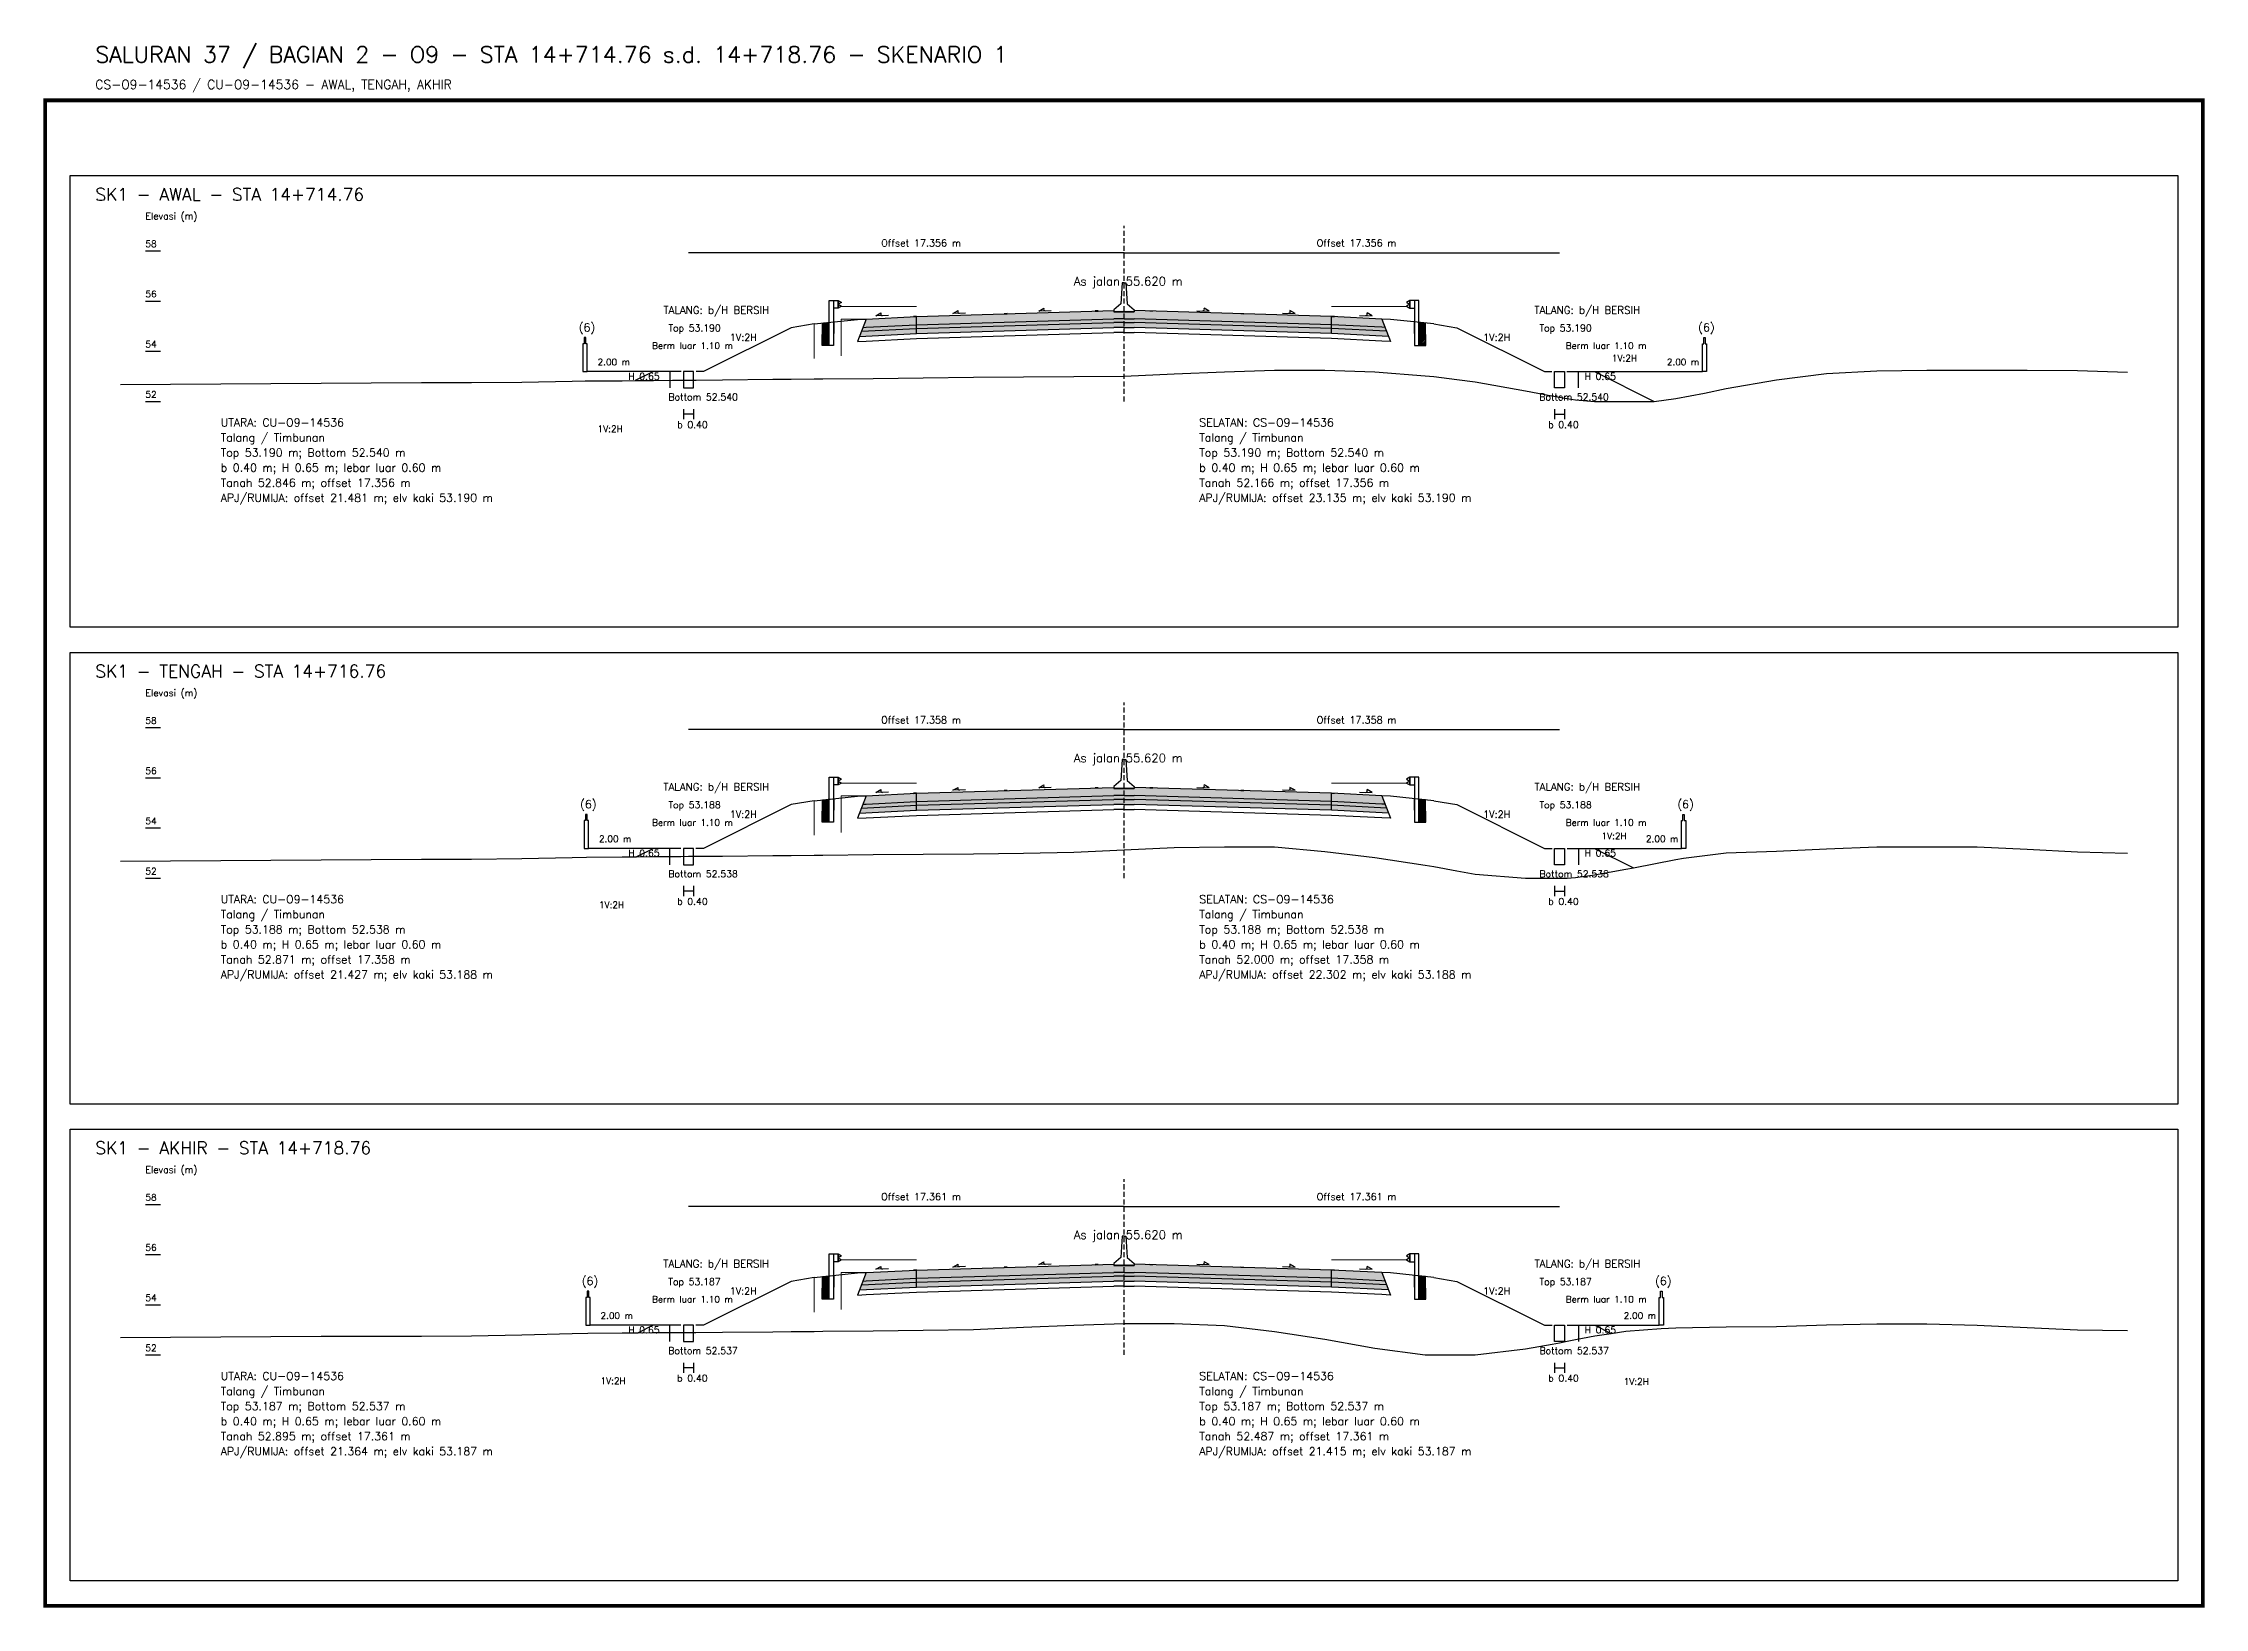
# Model space of a CAD drawing. Header units: metres. Extents: x -24715 to -24517, y 27498 to 30841.
# Drawn here: x -24713.7 to -24627.5, y 27922.2 to 27984.5 of the extents above; entities that cross this region are included whole.
import ezdxf

# ---------------------------------------------------------------- set-up
doc = ezdxf.new("R2010")
doc.units = ezdxf.units.M
doc.linetypes.add('PS_DASH', pattern=[0.3, 0.2, -0.1])
for name, color, linetype, lineweight in [('Dimensi', 230, 'Continuous', 20), ('GRS-ARSIR (HATCH)', 8, 'Continuous', 9), ('Guardrail', 20, 'Continuous', 30), ('HATCH - Beton ramping', 210, 'Continuous', 9), ('HATCH - LFA', 30, 'Continuous', 9), ('HATCH - Pavement', 50, 'Continuous', 9), ('Marka', 20, 'Continuous', 30), ('POT_ALL_GROUP', 2, 'Continuous', 70)]:
    doc.layers.add(name, color=color, linetype=linetype, lineweight=lineweight)
for name, color, linetype in [('POT_ALL_APJ', 2, 'Continuous'), ('POT_ALL_BORDER', 8, 'Continuous'), ('POT_ALL_BUILDING', 2, 'Continuous'), ('POT_ALL_CHANNEL1', 200, 'Continuous'), ('POT_ALL_DIM', 7, 'Continuous'), ('POT_ALL_GROUND', 1, 'Continuous'), ('POT_ALL_GUIDE', 8, 'Continuous'), ('POT_ALL_ROAD', 4, 'Continuous')]:
    doc.layers.add(name, color=color, linetype=linetype)
doc.styles.get("Standard").update_dxf_attribs({"font": 'simplex.shx'})

# ---------------------------------------------------------------- blocks, each defined once
blk = doc.blocks.new('JALAN_ASLI_TIPIKAL_2OKT_METER')
at = {"layer": 'Guardrail', "lineweight": 9}
h = blk.add_hatch(dxfattribs=at)
h.set_pattern_fill('JIS_LC_20', color=256, scale=0.002)
h.set_pattern_definition([(45, (-29.65569, -21.99233), (-0.02828427, 0.02828427), []), (45, (-29.65489, -21.99233), (-0.02828427, 0.02828427), [])])
h.paths.add_polyline_path([(-12.025, -1.394), (-11.753, -1.394), (-11.753, -0.471), (-12.018, -0.498)])
h = blk.add_hatch(dxfattribs=at)
h.set_pattern_fill('JIS_LC_20', color=256, scale=0.002)
h.set_pattern_definition([(45, (-29.40569, -21.99233), (-0.02828427, 0.02828427), []), (45, (-29.40489, -21.99233), (-0.02828427, 0.02828427), [])])
h.paths.add_polyline_path([(12.018, -0.498), (11.753, -0.471), (11.753, -1.394), (12.025, -1.394)])
at = {"layer": 'HATCH - Beton ramping'}
h = blk.add_hatch(dxfattribs=at)
h.set_pattern_fill('AR-CONC', color=256, scale=0.0005)
h.set_pattern_definition([(50, (-28.949556, -21.99233), (0.09109233, -0.00796954), [0.009525, -0.104775]), (355, (-28.94956, -21.99233), (-0.0176217, 0.09552842), [0.00762, -0.0838203]), (100.45144, (-28.941965, -21.992995), (0.07347062, 0.08755888), [0.008095, -0.08904512]), (46.1842, (-28.94956, -21.96693), (0.13553952, -0.02102116), [0.0142875, -0.1571625]), (96.63556, (-28.93826, -21.96868), (0.11870207, 0.12371306), [0.0121425, -0.1335678]), (351.18415, (-28.94956, -21.96693), (0.11870207, 0.12371306), [0.01143, -0.12572987]), (21, (-28.936856, -21.97328), (0.0758072, -0.0511326), [0.009525, -0.104775]), (326, (-28.93686, -21.97328), (0.03090101, 0.09209398), [0.00762, -0.08382]), (71.45144, (-28.93054, -21.97754), (0.1067082, 0.04096138), [0.008095, -0.08904497]), (37.5, (-28.949556, -21.99233), (0.001544302, 0.04227752), [0, -0.082804, 0, -0.08509, 0, -0.0841375]), (7.5, (-28.949556, -21.99233), (0.03340983, 0.05009029), [0, -0.048514, 0, -0.080899, 0, -0.0320675]), (327.5, (-28.977877, -21.99233), (0.067795298, -0.002864372), [0, -0.03175, 0, -0.09906, 0, -0.131445]), (317.5, (-28.990577, -21.99233), (0.07406459, 0.01271325), [0, -0.041275, 0, -0.065786, 0, -0.093345])])
h.paths.add_polyline_path([(-8.27, -0.566), (-10.401, -0.666), (-10.461, -0.826), (-8.27, -0.716)])
h.paths.add_polyline_path([(-0.4, -0.48), (0, -0.48), (0, -0.33), (-0.4, -0.33), (-8.27, -0.566), (-8.27, -0.716)])
h = blk.add_hatch(dxfattribs=at)
h.set_pattern_fill('AR-CONC', color=256, scale=0.0005)
h.set_pattern_definition([(50, (-28.699556, -21.99233), (0.09109233, -0.00796954), [0.009525, -0.104775]), (355, (-28.69956, -21.99233), (-0.01762171, 0.09552842), [0.00762, -0.0838203]), (100.45144, (-28.691965, -21.992995), (0.07347062, 0.08755888), [0.008095, -0.08904512]), (46.1842, (-28.69956, -21.96693), (0.13553952, -0.02102116), [0.0142875, -0.1571625]), (96.63556, (-28.68826, -21.96868), (0.11870207, 0.12371306), [0.0121425, -0.1335678]), (351.18415, (-28.69956, -21.96693), (0.11870207, 0.12371306), [0.01143, -0.12572987]), (21, (-28.686856, -21.97328), (0.0758072, -0.0511326), [0.009525, -0.104775]), (326, (-28.68686, -21.97328), (0.03090101, 0.09209398), [0.00762, -0.08382]), (71.45144, (-28.68054, -21.97754), (0.10670821, 0.04096138), [0.008095, -0.08904497]), (37.5, (-28.699556, -21.99233), (0.001544302, 0.04227752), [0, -0.082804, 0, -0.08509, 0, -0.0841375]), (7.5, (-28.699556, -21.99233), (0.03340983, 0.050090287), [0, -0.048514, 0, -0.080899, 0, -0.0320675]), (327.5, (-28.727877, -21.99233), (0.067795298, -0.002864372), [0, -0.03175, 0, -0.09906, 0, -0.131445]), (317.5, (-28.740577, -21.99233), (0.07406459, 0.012713246), [0, -0.041275, 0, -0.065786, 0, -0.093345])])
h.paths.add_polyline_path([(8.27, -0.566), (10.401, -0.666), (10.461, -0.826), (8.27, -0.716)])
h.paths.add_polyline_path([(0.4, -0.48), (0, -0.48), (0, -0.33), (0.4, -0.33), (8.27, -0.566), (8.27, -0.716)])
at = {"layer": 'HATCH - LFA'}
h = blk.add_hatch(dxfattribs=at)
h.set_pattern_fill('GRAVEL', color=256, scale=0.0075)
h.set_pattern_definition([(228.012788, (-28.812396, -21.801831), (-1.524, -1.7145), [0.0256291, -2.5372863]), (184.96974, (-28.829541, -21.820881), (2.2859999991, 0.1905000109), [0.04398035, -4.3540537]), (132.510447, (-28.873356, -21.824691), (1.9050000008, -2.0954999993), [0.0310111, -3.0701042]), (267.27369, (-28.947651, -21.872316), (0.1905000004, 3.81), [0.0400503, -3.9649828]), (292.833654, (-28.949556, -21.912321), (-0.9525, 2.286), [0.0392725, -3.8879856]), (357.27369, (-28.934316, -21.948516), (-3.81, 0.1905000004), [0.0400503, -3.9649828]), (37.69424, (-28.894311, -21.950421), (-2.4764999999, -1.9050000001), [0.0529645, -5.24348365]), (72.255328, (-28.852401, -21.918036), (1.3335000004, 4.1909999999), [0.050004, -4.95039425]), (121.429566, (-28.837161, -21.870411), (-1.5240000002, 2.4764999999), [0.040186, -3.9784159]), (175.23636, (-28.858116, -21.836121), (2.0955, -0.1905), [0.0458785, -2.2480453]), (222.397438, (-28.903836, -21.832311), (-2.2859999999, -2.0955000001), [0.05933084, -5.8737579]), (138.814075, (-28.759056, -21.874221), (-1.3335, 1.143), [0.0202503, -2.0047924]), (171.469234, (-28.774296, -21.860886), (2.4765, -0.3809999996), [0.03852615, -3.8140979]), (225, (-28.8124, -21.85517), (0, -0.1905), [0.0269407, -0.242467]), (203.19859, (-28.82573, -21.832311), (0.9525, 0.381), [0.0145081, -1.4362967]), (291.80141, (-28.839066, -21.838026), (-0.1905, 0.5715), [0.0205174, -1.0053565]), (30.96376, (-28.831446, -21.857076), (0.5715, 0.381), [0.033324, -1.0774724]), (161.56505, (-28.80287, -21.83993), (0.381, -0.1905), [0.0240965, -0.5783174]), (16.38954, (-28.949556, -21.838026), (1.905, 0.5715), [0.0337566, -3.341912]), (70.346176, (-28.917171, -21.828501), (-0.762, -2.0955), [0.0283199, -2.8036662]), (293.19859, (-28.80287, -21.801831), (-0.381, 0.9525), [0.029016, -1.4217888]), (343.61046, (-28.791441, -21.828501), (-1.905, 0.5715), [0.0337566, -3.341912]), (339.443955, (-28.949556, -21.956136), (-0.9525, 0.381), [0.0325526, -1.5950801]), (294.77514, (-28.919076, -21.967566), (-0.952500001, 2.0954999995), [0.0272754, -2.7002695]), (66.80141, (-28.800966, -21.992331), (0.381, 0.9525), [0.029016, -1.4217888]), (17.354025, (-28.789536, -21.965661), (-2.4765, -0.762), [0.0319337, -3.1614282]), (69.443955, (-28.89431, -21.992331), (-0.381, -0.9525), [0.0162763, -1.6113564]), (101.30993, (-28.812396, -21.99233), (-0.1905, 0.762), [0.0097136, -0.9616496]), (165.96376, (-28.8143, -21.982806), (0.5715, -0.1905), [0.0392725, -0.7461791]), (186.009006, (-28.852401, -21.973281), (1.905, 0.1905), [0.036395, -3.6031024]), (303.69007, (-28.831446, -21.87422), (-0.1905, 0.381), [0.0274743, -0.6593832]), (353.157227, (-28.816206, -21.897081), (3.2385, -0.3809999998), [0.0479668, -4.7487007]), (60.945396, (-28.76858, -21.902796), (-0.762, -1.3335), [0.0196131, -1.9417044]), (90, (-28.75906, -21.88565), (-0.1905, 0.1905), [0.01143, -0.17907]), (120.256437, (-28.856211, -21.967566), (0.762, -1.3335), [0.026465, -2.6200456]), (48.012787, (-28.869546, -21.944706), (1.524, 1.7145), [0.0512582, -2.5116572]), (0, (-28.83526, -21.9066), (0.1905, 0.1905), [0.04953, -0.14097]), (325.304846, (-28.785726, -21.906606), (1.9050000007, -1.333499999), [0.0301207, -2.9819488]), (254.0546, (-28.76096, -21.92375), (-0.1905, -0.762), [0.0277372, -1.3591238]), (207.645975, (-28.768581, -21.950421), (-3.6195000001, -1.9049999997), [0.0451609, -4.4709348]), (175.426079, (-28.808586, -21.971376), (-2.4765, 0.1905), [0.0477772, -4.7299385])])
h.paths.add_polyline_path([(-8.27, -0.716), (-10.461, -0.826), (-10.54, -1.03), (-8.27, -0.916)])
h.paths.add_polyline_path([(-0.4, -0.68), (0, -0.68), (0, -0.48), (-0.4, -0.48), (-8.27, -0.716), (-8.27, -0.916)])
h = blk.add_hatch(dxfattribs=at)
h.set_pattern_fill('GRAVEL', color=256, scale=0.0075)
h.set_pattern_definition([(228.012788, (-28.562396, -21.801831), (-1.524, -1.7145), [0.0256291, -2.5372863]), (184.96974, (-28.579541, -21.820881), (2.2859999991, 0.1905000109), [0.04398035, -4.3540537]), (132.510447, (-28.623356, -21.824691), (1.9050000008, -2.0954999993), [0.0310111, -3.0701042]), (267.27369, (-28.697651, -21.872316), (0.1905000004, 3.81), [0.04005034, -3.9649828]), (292.833654, (-28.699556, -21.912321), (-0.9525, 2.286), [0.0392725, -3.8879856]), (357.27369, (-28.684316, -21.948516), (-3.81, 0.1905000004), [0.04005034, -3.9649828]), (37.69424, (-28.644311, -21.950421), (-2.4764999999, -1.9050000001), [0.0529645, -5.24348365]), (72.255328, (-28.602401, -21.918036), (1.3335000004, 4.1909999999), [0.050004, -4.95039425]), (121.429566, (-28.587161, -21.870411), (-1.5240000002, 2.4764999999), [0.040186, -3.9784159]), (175.23636, (-28.608116, -21.836121), (2.0955, -0.1905000003), [0.0458785, -2.2480453]), (222.397438, (-28.653836, -21.832311), (-2.2859999999, -2.0955000001), [0.05933084, -5.87375794]), (138.814075, (-28.509056, -21.874221), (-1.3335, 1.143), [0.02025034, -2.0047924]), (171.469234, (-28.524296, -21.860886), (2.4765, -0.3809999996), [0.03852615, -3.8140979]), (225, (-28.5624, -21.85517), (0, -0.1905), [0.0269407, -0.242467]), (203.19859, (-28.57573, -21.832311), (0.9525, 0.381), [0.0145081, -1.4362967]), (291.80141, (-28.589066, -21.838026), (-0.1905, 0.5715), [0.0205174, -1.0053565]), (30.96376, (-28.581446, -21.857076), (0.5715, 0.381), [0.033324, -1.0774724]), (161.56505, (-28.55287, -21.83993), (0.381, -0.1905), [0.0240965, -0.57831736]), (16.38954, (-28.699556, -21.838026), (1.905, 0.5715), [0.0337566, -3.341912]), (70.346176, (-28.667171, -21.828501), (-0.762, -2.0955), [0.0283199, -2.8036662]), (293.19859, (-28.55287, -21.801831), (-0.381, 0.9525), [0.029016, -1.4217888]), (343.61046, (-28.541441, -21.828501), (-1.905, 0.5714999999), [0.0337566, -3.341912]), (339.443955, (-28.699556, -21.956136), (-0.9525, 0.381), [0.03255264, -1.5950801]), (294.77514, (-28.669076, -21.967566), (-0.952500001, 2.0954999995), [0.0272754, -2.7002695]), (66.80141, (-28.550966, -21.992331), (0.381, 0.9525), [0.029016, -1.4217888]), (17.354025, (-28.539536, -21.965661), (-2.4765, -0.7620000002), [0.0319337, -3.1614282]), (69.443955, (-28.64431, -21.992331), (-0.381, -0.9525), [0.0162763, -1.6113564]), (101.30993, (-28.562396, -21.99233), (-0.1905, 0.762), [0.0097136, -0.9616496]), (165.96376, (-28.5643, -21.982806), (0.5715, -0.1905), [0.0392725, -0.7461791]), (186.009006, (-28.602401, -21.973281), (1.905, 0.1905), [0.036395, -3.6031024]), (303.69007, (-28.581446, -21.87422), (-0.1905, 0.381), [0.0274743, -0.6593832]), (353.157227, (-28.566206, -21.897081), (3.2385, -0.3809999998), [0.04796676, -4.7487007]), (60.945396, (-28.51858, -21.902796), (-0.762, -1.3335), [0.0196131, -1.9417044]), (90, (-28.50906, -21.88565), (-0.1905, 0.1905), [0.01143, -0.17907]), (120.256437, (-28.606211, -21.967566), (0.762, -1.3335), [0.026465, -2.62004556]), (48.012787, (-28.619546, -21.944706), (1.524, 1.7145), [0.0512582, -2.5116572]), (0, (-28.58526, -21.9066), (0.1905, 0.1905), [0.04953, -0.14097]), (325.304846, (-28.535726, -21.906606), (1.9050000007, -1.333499999), [0.0301207, -2.98194875]), (254.054604, (-28.51096, -21.92375), (-0.1905, -0.762), [0.0277372, -1.35912375]), (207.645975, (-28.518581, -21.950421), (-3.6195000001, -1.9049999997), [0.0451609, -4.4709348]), (175.426079, (-28.558586, -21.971376), (-2.4765, 0.1905), [0.0477772, -4.7299385])])
h.paths.add_polyline_path([(8.27, -0.716), (10.461, -0.826), (10.54, -1.03), (8.27, -0.916)])
h.paths.add_polyline_path([(0.4, -0.68), (0, -0.68), (0, -0.48), (0.4, -0.48), (8.27, -0.716), (8.27, -0.916)])
at = {"layer": 'HATCH - Pavement'}
h = blk.add_hatch(dxfattribs=at)
h.set_pattern_fill('AR-CONC', color=256, scale=0.001)
h.set_pattern_definition([(50, (-89.43046, -52.62889), (0.18218467, -0.01593909), [0.01905, -0.20955]), (355, (-89.43046, -52.6289), (-0.03524342, 0.19105685), [0.01524, -0.1676406]), (100.45144, (-89.41528, -52.63022), (0.14694125, 0.17511775), [0.01619, -0.17809024]), (46.1842, (-89.43046, -52.5781), (0.27107904, -0.04204233), [0.028575, -0.314325]), (96.63556, (-89.40787, -52.5816), (0.23740413, 0.2474261), [0.024285, -0.2671356]), (351.18415, (-89.43046, -52.5781), (0.2374041, 0.2474261), [0.02286, -0.2514597]), (21, (-89.40506, -52.59079), (0.1516144, -0.1022652), [0.01905, -0.20955]), (326, (-89.40506, -52.5908), (0.06180203, 0.18418797), [0.01524, -0.16764]), (71.45144, (-89.39243, -52.59931), (0.21341642, 0.08192277), [0.01619, -0.17808994]), (37.5, (-89.43046, -52.62889), (0.003088603, 0.08455504), [0, -0.165608, 0, -0.17018, 0, -0.168275]), (7.5, (-89.43046, -52.62889), (0.06681966, 0.100180575), [0, -0.097028, 0, -0.161798, 0, -0.064135]), (327.5, (-89.4871, -52.62889), (0.135590595, -0.005728744), [0, -0.0635, 0, -0.19812, 0, -0.26289]), (317.5, (-89.5125, -52.62889), (0.14812918, 0.02542649), [0, -0.08255, 0, -0.131572, 0, -0.18669])])
h.paths.add_polyline_path([(-8.27, -0.236), (-10.27, -0.336), (-10.401, -0.673), (-10.27, -0.666), (-8.27, -0.566)])
h.paths.add_polyline_path([(-0.4, -0.33), (0, -0.33), (0, 0), (-0.4, 0), (-8.27, -0.236), (-8.27, -0.566)])
h = blk.add_hatch(dxfattribs=at)
h.set_pattern_fill('AR-CONC', color=256, scale=0.001)
h.set_pattern_definition([(50, (-89.18046, -52.62889), (0.18218467, -0.01593909), [0.01905, -0.20955]), (355, (-89.18046, -52.6289), (-0.03524342, 0.19105685), [0.01524, -0.16764058]), (100.45144, (-89.16528, -52.63022), (0.14694125, 0.17511775), [0.01619, -0.17809024]), (46.1842, (-89.18046, -52.5781), (0.27107904, -0.04204233), [0.028575, -0.314325]), (96.63556, (-89.15787, -52.5816), (0.23740413, 0.2474261), [0.024285, -0.2671356]), (351.18415, (-89.18046, -52.5781), (0.2374041, 0.2474261), [0.02286, -0.2514597]), (21, (-89.15506, -52.59079), (0.1516144, -0.1022652), [0.01905, -0.20955]), (326, (-89.15506, -52.5908), (0.06180203, 0.18418797), [0.01524, -0.16764]), (71.45144, (-89.14243, -52.59931), (0.21341642, 0.08192277), [0.01619, -0.17808994]), (37.5, (-89.18046, -52.62889), (0.003088603, 0.08455504), [0, -0.165608, 0, -0.17018, 0, -0.168275]), (7.5, (-89.18046, -52.62889), (0.06681966, 0.100180575), [0, -0.097028, 0, -0.161798, 0, -0.064135]), (327.5, (-89.2371, -52.62889), (0.135590595, -0.005728744), [0, -0.0635, 0, -0.19812, 0, -0.26289]), (317.5, (-89.2625, -52.62889), (0.14812918, 0.02542649), [0, -0.08255, 0, -0.131572, 0, -0.18669])])
h.paths.add_polyline_path([(8.27, -0.236), (10.27, -0.336), (10.401, -0.673), (10.27, -0.666), (8.27, -0.566)])
h.paths.add_polyline_path([(0.4, -0.33), (0, -0.33), (0, 0), (0.4, 0), (8.27, -0.236), (8.27, -0.566)])
at = {"layer": 'Marka'}
h = blk.add_hatch(color=256, dxfattribs=at)
h.dxf.hatch_style = 1
h.paths.add_polyline_path([(-8.27, -0.23), (-8.39, -0.236), (-8.39, -0.242), (-8.27, -0.236)])
h.paths.add_polyline_path([(-4.65, -0.122), (-4.77, -0.125), (-4.77, -0.131), (-4.65, -0.128)])
h.paths.add_polyline_path([(-1.03, -0.019), (-1.03, -0.013), (-1.15, -0.017), (-1.15, -0.023)])
h = blk.add_hatch(color=256, dxfattribs=at)
h.dxf.hatch_style = 1
h.paths.add_polyline_path([(8.27, -0.23), (8.39, -0.236), (8.39, -0.242), (8.27, -0.236)])
h.paths.add_polyline_path([(4.65, -0.122), (4.77, -0.125), (4.77, -0.131), (4.65, -0.128)])
h.paths.add_polyline_path([(1.03, -0.019), (1.03, -0.013), (1.15, -0.017), (1.15, -0.023)])
for p, q in [((-8.27, -0.236), (-0.4, 0)), ((8.27, -0.236), (0.4, 0)), ((-12.353, -0.533), (-10.622, -0.354)), ((-10.27, -0.336), (-10.62, -1.234)), ((-10.62, -0.354), (-10.27, -0.336)), ((-10.461, -0.826), (-8.27, -0.716)), ((-10.401, -0.673), (-10.27, -0.666)), ((-10.27, -0.336), (-8.27, -0.236)), ((-10.27, -0.666), (-8.27, -0.566)), ((-8.27, -0.916), (-8.27, -0.236)), ((-8.27, -0.566), (-0.4, -0.33)), ((-8.27, -0.716), (-0.4, -0.48)), ((-8.27, -0.916), (-0.4, -0.68)), ((0, -0.05), (-0.4, -0.05)), ((0, -0.33), (-0.4, -0.33)), ((0, -0.48), (-0.4, -0.48)), ((0, -0.68), (-0.4, -0.68)), ((0, -0.05), (0.4, -0.05)), ((0, -0.33), (0.4, -0.33)), ((0, -0.48), (0.4, -0.48)), ((0, -0.68), (0.4, -0.68)), ((8.27, -0.566), (0.4, -0.33)), ((8.27, -0.716), (0.4, -0.48)), ((8.27, -0.916), (0.4, -0.68)), ((8.27, -0.916), (8.27, -0.236)), ((10.27, -0.336), (8.27, -0.236)), ((10.27, -0.666), (8.27, -0.566)), ((10.461, -0.826), (8.27, -0.716)), ((10.27, -0.336), (10.62, -1.234)), ((10.62, -0.354), (10.27, -0.336)), ((10.401, -0.673), (10.27, -0.666)), ((12.353, -0.533), (10.622, -0.354)), ((-10.62, -1.234), (-10.27, -1.216)), ((-10.54, -1.03), (-8.27, -0.916)), ((-10.27, -1.216), (-8.27, -1.116)), ((-8.27, -1.116), (-0.4, -0.88)), ((0, -0.88), (-0.4, -0.88)), ((0, -0.88), (0.4, -0.88)), ((8.27, -1.116), (0.4, -0.88)), ((10.54, -1.03), (8.27, -0.916)), ((10.27, -1.216), (8.27, -1.116)), ((10.62, -1.234), (10.27, -1.216))]:
    blk.add_line(p, q)
for points in [[(0, 1.11), (-0.075, 1.11), (-0.125, 0.27), (-0.4, 0.03), (-0.4, -0.05), (0, -0.05)], [(0, 1.11), (0.075, 1.11), (0.125, 0.27), (0.4, 0.03), (0.4, -0.05), (0, -0.05)], [(-6.818, -0.116), (-6.616, 0)], [(-3.401, -0.02), (-3.199, 0.096)], [(3.401, -0.02), (3.199, 0.096)], [(6.818, -0.116), (6.616, 0)], [(-9.887, -0.208), (-9.686, -0.092)], [(-9.387, -0.193), (-9.887, -0.208)], [(-6.318, -0.101), (-6.818, -0.116)], [(-2.901, -0.005), (-3.401, -0.02)], [(2.901, -0.005), (3.401, -0.02)], [(6.318, -0.101), (6.818, -0.116)], [(9.387, -0.193), (9.887, -0.208)], [(9.887, -0.208), (9.686, -0.092)]]:
    blk.add_lwpolyline(points)
for centre, start, end in [((-6.556, -0.037), 148.28164, 271.71836), ((-3.139, 0.059), 148.28164, 271.71836), ((3.139, 0.059), 268.28164, 31.71836), ((6.556, -0.037), 268.28164, 31.71836), ((-9.625, -0.129), 148.28164, 271.71836), ((9.625, -0.129), 268.28164, 31.71836)]:
    blk.add_arc(centre, 0.0711, start, end)
at = {"layer": 'Dimensi'}
for p, q in [((-8.27, 0.168), (-11.27, 0.168)), ((8.27, 0.168), (11.27, 0.168))]:
    blk.add_line(p, q, dxfattribs=at)
at = {"layer": 'GRS-ARSIR (HATCH)'}
for p, q in [((-12.353, -0.533), (-12.353, -1.909)), ((-11.27, -0.336), (-11.27, -1.803)), ((-10.27, -0.336), (-11.27, -0.336))]:
    blk.add_line(p, q, dxfattribs=at)
at = {"layer": 'Guardrail'}
for points in [[(-11.753, -1.394), (-11.753, 0.406), (-11.575, 0.406), (-11.575, -1.394), (-11.753, -1.394)], [(-11.575, 0.406), (-11.397, 0.406), (-11.397, 0.094), (-11.575, 0.094)], [(-11.397, 0.25), (-11.397, 0.406), (-11.262, 0.328), (-11.397, 0.25)], [(-11.397, 0.094), (-11.397, 0.25), (-11.262, 0.172), (-11.397, 0.094)], [(11.397, 0.25), (11.397, 0.406), (11.262, 0.328), (11.397, 0.25)], [(11.397, 0.094), (11.397, 0.25), (11.262, 0.172), (11.397, 0.094)], [(11.575, 0.406), (11.397, 0.406), (11.397, 0.094), (11.575, 0.094)], [(11.753, -1.394), (11.753, 0.406), (11.575, 0.406), (11.575, -1.394), (11.753, -1.394)], [(-11.575, -1.394), (-12.025, -1.394), (-12.018, -0.498), (-11.568, -0.453), (-11.575, -1.394)], [(11.575, -1.394), (12.025, -1.394), (12.018, -0.498), (11.568, -0.453), (11.575, -1.394)]]:
    blk.add_lwpolyline(points, dxfattribs=at)
at = {"layer": 'Marka'}
for points in [[(-8.39, -0.242), (-8.27, -0.236), (-8.27, -0.23), (-8.39, -0.236), (-8.39, -0.242)], [(8.39, -0.242), (8.27, -0.236), (8.27, -0.23), (8.39, -0.236), (8.39, -0.242)]]:
    blk.add_lwpolyline(points, dxfattribs=at)
for points in [[(-4.65, -0.122), (-4.77, -0.125), (-4.77, -0.131), (-4.65, -0.128)], [(-1.03, -0.013), (-1.15, -0.017), (-1.15, -0.023), (-1.03, -0.019)], [(1.03, -0.013), (1.15, -0.017), (1.15, -0.023), (1.03, -0.019)], [(4.65, -0.122), (4.77, -0.125), (4.77, -0.131), (4.65, -0.128)]]:
    blk.add_lwpolyline(points, close=True, dxfattribs=at)

msp = doc.modelspace()

# ---------------------------------------------------------------- linework, layer by layer
at = {"layer": 'POT_ALL_APJ', "linetype": 'Continuous'}
for points in [[(-24692.1523, 27972.55794), (-24692.1523, 27971.45353), (-24691.9823, 27971.45353), (-24691.9823, 27972.55794), (-24692.0373, 27972.55794), (-24692.0373, 27972.80794), (-24692.0673, 27972.80794), (-24692.0973, 27972.80794), (-24692.0973, 27972.55794), (-24692.1523, 27972.55794)], [(-24647.36564, 27972.55794), (-24647.36564, 27971.45353), (-24647.53564, 27971.45353), (-24647.53564, 27972.55794), (-24647.48064, 27972.55794), (-24647.48064, 27972.80794), (-24647.45064, 27972.80794), (-24647.42064, 27972.80794), (-24647.42064, 27972.55794), (-24647.36564, 27972.55794)], [(-24689.34184, 27971.45353), (-24691.9823, 27971.45353)], [(-24651.82991, 27971.45353), (-24647.53564, 27971.45353)], [(-24692.09758, 27953.55674), (-24692.09758, 27952.45233), (-24691.92758, 27952.45233), (-24691.92758, 27953.55674), (-24691.98258, 27953.55674), (-24691.98258, 27953.80674), (-24692.01258, 27953.80674), (-24692.04258, 27953.80674), (-24692.04258, 27953.55674), (-24692.09758, 27953.55674)], [(-24648.19869, 27953.55674), (-24648.19869, 27952.45233), (-24648.36869, 27952.45233), (-24648.36869, 27953.55674), (-24648.31369, 27953.55674), (-24648.31369, 27953.80674), (-24648.28369, 27953.80674), (-24648.25369, 27953.80674), (-24648.25369, 27953.55674), (-24648.19869, 27953.55674)], [(-24689.34424, 27952.45233), (-24691.92758, 27952.45233)], [(-24651.82751, 27952.45233), (-24648.36869, 27952.45233)], [(-24692.03504, 27934.55554), (-24692.03504, 27933.45113), (-24691.86504, 27933.45113), (-24691.86504, 27934.55554), (-24691.92004, 27934.55554), (-24691.92004, 27934.80554), (-24691.95004, 27934.80554), (-24691.98004, 27934.80554), (-24691.98004, 27934.55554), (-24692.03504, 27934.55554)], [(-24649.08618, 27934.55554), (-24649.08618, 27933.45113), (-24649.25618, 27933.45113), (-24649.25618, 27934.55554), (-24649.20118, 27934.55554), (-24649.20118, 27934.80554), (-24649.17118, 27934.80554), (-24649.14118, 27934.80554), (-24649.14118, 27934.55554), (-24649.08618, 27934.55554)], [(-24689.34665, 27933.45113), (-24691.86504, 27933.45113)], [(-24651.82511, 27933.45113), (-24649.25618, 27933.45113)]]:
    msp.add_lwpolyline(points, dxfattribs=at)
at = {"layer": 'POT_ALL_BORDER', "linetype": 'Continuous'}
for points in [[(-24712.58588, 27979.26387), (-24628.58588, 27979.26387), (-24628.58588, 27961.26387), (-24712.58588, 27961.26387), (-24712.58588, 27979.26387)], [(-24712.58588, 27960.26387), (-24628.58588, 27960.26387), (-24628.58588, 27942.26387), (-24712.58588, 27942.26387), (-24712.58588, 27960.26387)], [(-24712.58588, 27941.26387), (-24628.58588, 27941.26387), (-24628.58588, 27923.26387), (-24712.58588, 27923.26387), (-24712.58588, 27941.26387)]]:
    msp.add_lwpolyline(points, dxfattribs=at)
at = {"layer": 'POT_ALL_BUILDING', "linetype": 'Continuous'}
for points in [[(-24687.74184, 27971.45353), (-24688.14184, 27971.45353), (-24688.14184, 27970.80353), (-24687.74184, 27970.80353), (-24687.74184, 27971.45353)], [(-24653.42991, 27971.45353), (-24653.02991, 27971.45353), (-24653.02991, 27970.80353), (-24653.42991, 27970.80353), (-24653.42991, 27971.45353)], [(-24687.74424, 27952.45233), (-24688.14424, 27952.45233), (-24688.14424, 27951.80233), (-24687.74424, 27951.80233), (-24687.74424, 27952.45233)], [(-24653.42751, 27952.45233), (-24653.02751, 27952.45233), (-24653.02751, 27951.80233), (-24653.42751, 27951.80233), (-24653.42751, 27952.45233)], [(-24687.74665, 27933.45113), (-24688.14665, 27933.45113), (-24688.14665, 27932.80113), (-24687.74665, 27932.80113), (-24687.74665, 27933.45113)], [(-24653.42511, 27933.45113), (-24653.02511, 27933.45113), (-24653.02511, 27932.80113), (-24653.42511, 27932.80113), (-24653.42511, 27933.45113)]]:
    msp.add_lwpolyline(points, dxfattribs=at)
at = {"layer": 'POT_ALL_DIM', "linetype": 'Continuous'}
for points in [[(-24670.58588, 27976.18387), (-24687.94184, 27976.18387)], [(-24670.58588, 27976.18387), (-24653.22991, 27976.18387)], [(-24688.69184, 27971.45353), (-24688.69184, 27970.80353)], [(-24652.47991, 27971.45353), (-24652.47991, 27970.80353)], [(-24688.14184, 27969.95353), (-24688.14184, 27969.55353)], [(-24687.74184, 27969.75353), (-24688.14184, 27969.75353)], [(-24687.74184, 27969.95353), (-24687.74184, 27969.55353)], [(-24653.42991, 27969.95353), (-24653.42991, 27969.55353)], [(-24653.42991, 27969.75353), (-24653.02991, 27969.75353)], [(-24653.02991, 27969.95353), (-24653.02991, 27969.55353)], [(-24670.58588, 27957.18387), (-24687.94424, 27957.18387)], [(-24670.58588, 27957.18387), (-24653.22751, 27957.18387)], [(-24688.69424, 27952.45233), (-24688.69424, 27951.80233)], [(-24652.47751, 27952.45233), (-24652.47751, 27951.80233)], [(-24688.14424, 27950.95233), (-24688.14424, 27950.55233)], [(-24687.74424, 27950.75233), (-24688.14424, 27950.75233)], [(-24687.74424, 27950.95233), (-24687.74424, 27950.55233)], [(-24653.42751, 27950.95233), (-24653.42751, 27950.55233)], [(-24653.42751, 27950.75233), (-24653.02751, 27950.75233)], [(-24653.02751, 27950.95233), (-24653.02751, 27950.55233)], [(-24670.58588, 27938.18387), (-24687.94665, 27938.18387)], [(-24670.58588, 27938.18387), (-24653.22511, 27938.18387)], [(-24688.69665, 27933.45113), (-24688.69665, 27932.80113)], [(-24652.47511, 27933.45113), (-24652.47511, 27932.80113)], [(-24688.14665, 27931.95113), (-24688.14665, 27931.55113)], [(-24687.74665, 27931.75113), (-24688.14665, 27931.75113)], [(-24687.74665, 27931.95113), (-24687.74665, 27931.55113)], [(-24653.42511, 27931.95113), (-24653.42511, 27931.55113)], [(-24653.42511, 27931.75113), (-24653.02511, 27931.75113)], [(-24653.02511, 27931.95113), (-24653.02511, 27931.55113)]]:
    msp.add_lwpolyline(points, dxfattribs=at)
at = {"layer": 'POT_ALL_GROUND', "linetype": 'Continuous'}
for points in [[(-24710.58588, 27970.93666), (-24708.58588, 27970.94937), (-24706.58588, 27970.96234), (-24704.58588, 27970.97581), (-24702.58588, 27970.98833), (-24700.58588, 27971.00084), (-24698.58588, 27971.01359), (-24696.58588, 27971.02107), (-24694.58588, 27971.03236), (-24692.58588, 27971.07256), (-24692.0673, 27971.07857), (-24690.58588, 27971.08568), (-24690.0673, 27971.09083), (-24689.34184, 27971.09831), (-24688.58588, 27971.10459), (-24688.24184, 27971.10744), (-24687.94184, 27971.11036), (-24687.64184, 27971.1135), (-24686.58588, 27971.12455), (-24684.58588, 27971.14636), (-24683.85579, 27971.15576), (-24682.93915, 27971.16445), (-24682.58588, 27971.16704), (-24680.58588, 27971.18171), (-24678.58588, 27971.2038), (-24676.58588, 27971.22634), (-24674.58588, 27971.24053), (-24672.58588, 27971.25222), (-24670.58588, 27971.26422), (-24668.58588, 27971.35952), (-24666.58588, 27971.4432), (-24664.58588, 27971.51387), (-24662.58588, 27971.51387), (-24660.58588, 27971.44394), (-24658.58588, 27971.28428), (-24658.2326, 27971.25073), (-24657.31596, 27971.13697), (-24656.58588, 27971.03843), (-24654.58588, 27970.68545), (-24653.52991, 27970.4807), (-24653.22991, 27970.43013), (-24652.92991, 27970.37956), (-24652.58588, 27970.32157), (-24651.82991, 27970.26387), (-24650.58588, 27970.26387), (-24649.45064, 27970.26387), (-24648.58588, 27970.3846), (-24647.45064, 27970.5972), (-24646.58588, 27970.77792), (-24644.58588, 27971.12214), (-24642.58588, 27971.37262), (-24640.58588, 27971.48609), (-24638.58588, 27971.51387), (-24636.58588, 27971.51387), (-24634.58588, 27971.51387), (-24632.58588, 27971.49224), (-24630.58588, 27971.4255)], [(-24710.58588, 27951.94588), (-24708.58588, 27951.95859), (-24706.58588, 27951.97131), (-24704.58588, 27951.98403), (-24702.58588, 27951.99674), (-24700.58588, 27952.00946), (-24698.58588, 27952.01789), (-24696.58588, 27952.02748), (-24694.58588, 27952.05413), (-24692.58588, 27952.09439), (-24692.01258, 27952.10591), (-24690.58588, 27952.11579), (-24690.01258, 27952.11822), (-24689.34424, 27952.12164), (-24688.58588, 27952.1281), (-24688.24424, 27952.13183), (-24687.94424, 27952.13457), (-24687.64424, 27952.13706), (-24686.58588, 27952.14584), (-24684.58588, 27952.16592), (-24683.85579, 27952.17356), (-24682.93915, 27952.18315), (-24682.58588, 27952.18684), (-24680.58588, 27952.2089), (-24678.58588, 27952.22357), (-24676.58588, 27952.23825), (-24674.58588, 27952.25716), (-24672.58588, 27952.30445), (-24670.58588, 27952.39975), (-24668.58588, 27952.48714), (-24666.58588, 27952.51387), (-24664.58588, 27952.51387), (-24662.58588, 27952.3325), (-24660.58588, 27952.09186), (-24658.58588, 27951.78163), (-24658.2326, 27951.73187), (-24657.31596, 27951.55896), (-24656.58588, 27951.42375), (-24654.58588, 27951.26387), (-24653.52751, 27951.26387), (-24653.22751, 27951.26387), (-24652.92751, 27951.26387), (-24652.58588, 27951.29004), (-24651.82751, 27951.40093), (-24650.58588, 27951.61682), (-24650.28369, 27951.68046), (-24648.58588, 27952.01425), (-24648.28369, 27952.05603), (-24646.58588, 27952.27106), (-24644.58588, 27952.34703), (-24642.58588, 27952.43252), (-24640.58588, 27952.51005), (-24638.58588, 27952.51387), (-24636.58588, 27952.51193), (-24634.58588, 27952.42636), (-24632.58588, 27952.30741), (-24630.58588, 27952.25671)], [(-24710.58588, 27932.95619), (-24708.58588, 27932.96799), (-24706.58588, 27932.98053), (-24704.58588, 27932.99325), (-24702.58588, 27933.00597), (-24700.58588, 27933.01197), (-24698.58588, 27933.01352), (-24696.58588, 27933.02113), (-24694.58588, 27933.06577), (-24692.58588, 27933.11622), (-24691.95004, 27933.129), (-24690.58588, 27933.14673), (-24689.95004, 27933.14943), (-24689.34665, 27933.15198), (-24688.58588, 27933.15521), (-24688.24665, 27933.15664), (-24687.94665, 27933.15868), (-24687.64665, 27933.16074), (-24686.58588, 27933.17051), (-24684.58588, 27933.1871), (-24683.85579, 27933.19401), (-24682.93915, 27933.2036), (-24682.58588, 27933.20729), (-24680.58588, 27933.22822), (-24678.58588, 27933.24914), (-24676.58588, 27933.27419), (-24674.58588, 27933.37004), (-24672.58588, 27933.45258), (-24670.58588, 27933.51387), (-24668.58588, 27933.51387), (-24666.58588, 27933.44094), (-24664.58588, 27933.20015), (-24662.58588, 27932.88822), (-24660.58588, 27932.53037), (-24658.58588, 27932.26387), (-24658.2326, 27932.26387), (-24657.31596, 27932.26387), (-24656.58588, 27932.26387), (-24654.58588, 27932.50308), (-24653.52511, 27932.696), (-24653.22511, 27932.75089), (-24652.92511, 27932.8086), (-24652.58588, 27932.8743), (-24651.82511, 27933.02024), (-24651.17118, 27933.12415), (-24650.58588, 27933.21697), (-24649.17118, 27933.32398), (-24648.58588, 27933.34546), (-24646.58588, 27933.38181), (-24644.58588, 27933.40186), (-24642.58588, 27933.46742), (-24640.58588, 27933.50514), (-24638.58588, 27933.50905), (-24636.58588, 27933.44835), (-24634.58588, 27933.35465), (-24632.58588, 27933.25988), (-24630.58588, 27933.24019)]]:
    msp.add_lwpolyline(points, dxfattribs=at)
at = {"layer": 'POT_ALL_GROUP', "linetype": 'Continuous', "lineweight": 70, "const_width": 0.15}
msp.add_lwpolyline([(-24713.58588, 27982.26387), (-24627.58588, 27982.26387), (-24627.58588, 27922.26387), (-24713.58588, 27922.26387), (-24713.58588, 27982.26387)], dxfattribs=at)
at = {"layer": 'POT_ALL_GUIDE', "linetype": 'PS_DASH'}
for points in [[(-24670.58588, 27970.26387), (-24670.58588, 27977.26387)], [(-24670.58588, 27951.26387), (-24670.58588, 27958.26387)], [(-24670.58588, 27932.26387), (-24670.58588, 27939.26387)]]:
    msp.add_lwpolyline(points, dxfattribs=at)
at = {"layer": 'POT_ALL_GUIDE', "linetype": 'Continuous'}
for points in [[(-24709.58588, 27976.26387), (-24708.98588, 27976.26387)], [(-24709.58588, 27974.26387), (-24708.98588, 27974.26387)], [(-24709.58588, 27972.26387), (-24708.98588, 27972.26387)], [(-24709.58588, 27970.26387), (-24708.98588, 27970.26387)], [(-24709.58588, 27957.26387), (-24708.98588, 27957.26387)], [(-24709.58588, 27955.26387), (-24708.98588, 27955.26387)], [(-24709.58588, 27953.26387), (-24708.98588, 27953.26387)], [(-24709.58588, 27951.26387), (-24708.98588, 27951.26387)], [(-24709.58588, 27938.26387), (-24708.98588, 27938.26387)], [(-24709.58588, 27936.26387), (-24708.98588, 27936.26387)], [(-24709.58588, 27934.26387), (-24708.98588, 27934.26387)], [(-24709.58588, 27932.26387), (-24708.98588, 27932.26387)]]:
    msp.add_lwpolyline(points, dxfattribs=at)
at = {"layer": 'POT_ALL_ROAD', "linetype": 'Continuous'}
for points in [[(-24682.93915, 27973.35048), (-24683.85579, 27973.19655), (-24687.34184, 27971.45353), (-24687.64184, 27971.45353)], [(-24658.2326, 27973.35048), (-24657.31596, 27973.19655), (-24653.82991, 27971.45353), (-24653.52991, 27971.45353)], [(-24689.34184, 27971.45353), (-24690.0673, 27971.09083)], [(-24688.24184, 27971.45353), (-24689.34184, 27971.45353)], [(-24652.92991, 27971.45353), (-24651.82991, 27971.45353)], [(-24651.82991, 27971.45353), (-24649.45064, 27970.26387)], [(-24682.93915, 27954.35048), (-24683.85579, 27954.19655), (-24687.34424, 27952.45233), (-24687.64424, 27952.45233)], [(-24658.2326, 27954.35048), (-24657.31596, 27954.19655), (-24653.82751, 27952.45233), (-24653.52751, 27952.45233)], [(-24689.34424, 27952.45233), (-24690.01258, 27952.11822)], [(-24688.24424, 27952.45233), (-24689.34424, 27952.45233)], [(-24652.92751, 27952.45233), (-24651.82751, 27952.45233)], [(-24651.82751, 27952.45233), (-24650.28369, 27951.68046)], [(-24682.93915, 27935.35048), (-24683.85579, 27935.19655), (-24687.34665, 27933.45113), (-24687.64665, 27933.45113)], [(-24658.2326, 27935.35048), (-24657.31596, 27935.19655), (-24653.82511, 27933.45113), (-24653.52511, 27933.45113)], [(-24689.34665, 27933.45113), (-24689.95004, 27933.14943)], [(-24688.24665, 27933.45113), (-24689.34665, 27933.45113)], [(-24652.92511, 27933.45113), (-24651.82511, 27933.45113)], [(-24651.82511, 27933.45113), (-24651.17118, 27933.12415)]]:
    msp.add_lwpolyline(points, dxfattribs=at)

# ---------------------------------------------------------------- block references
at = {"layer": 'POT_ALL_ROAD'}
for p in [(-24670.58588, 27973.88387), (-24670.58588, 27954.88387), (-24670.58588, 27935.88387)]:
    msp.add_blockref('JALAN_ASLI_TIPIKAL_2OKT_METER', p, dxfattribs=at)

# ---------------------------------------------------------------- texts
at = {"layer": 'POT_ALL_APJ'}
for s, height, p in [('(6)', 0.32, (-24692.3173, 27973.05353)), ('(6)', 0.32, (-24647.70064, 27973.05353)), ('2.00 m', 0.26, (-24691.5673, 27971.70353)), ('2.00 m', 0.26, (-24648.95064, 27971.70353)), ('(6)', 0.32, (-24692.26258, 27954.05233)), ('(6)', 0.32, (-24648.53369, 27954.05233)), ('2.00 m', 0.26, (-24691.51258, 27952.70233)), ('2.00 m', 0.26, (-24649.78369, 27952.70233)), ('(6)', 0.32, (-24692.20004, 27935.05113)), ('(6)', 0.32, (-24649.42118, 27935.05113)), ('2.00 m', 0.26, (-24691.45004, 27933.70113)), ('2.00 m', 0.26, (-24650.67118, 27933.70113))]:
    msp.add_text(s, height=height, dxfattribs=at).set_placement(p)
at = {"layer": 'POT_ALL_BUILDING'}
for p in [(-24688.94184, 27973.75353), (-24654.22991, 27973.75353), (-24688.94424, 27954.75233), (-24654.22751, 27954.75233), (-24688.94665, 27935.75113), (-24654.22511, 27935.75113)]:
    msp.add_text('TALANG: b/H BERSIH', height=0.3, dxfattribs=at).set_placement(p)
at = {"layer": 'POT_ALL_CHANNEL1'}
for s, height, p in [('Top 53.190', 0.27, (-24688.74184, 27973.05353)), ('Top 53.190', 0.27, (-24654.02991, 27973.05353)), ('Bottom 52.540', 0.27, (-24688.74184, 27970.30353)), ('Bottom 52.540', 0.27, (-24654.02991, 27970.30353)), ('UTARA: CU-O9-14536', 0.32, (-24706.58588, 27969.26387)), ('SELATAN: CS-O9-14536', 0.32, (-24667.58588, 27969.26387)), ('Top 53.188', 0.27, (-24688.74424, 27954.05233)), ('Top 53.188', 0.27, (-24654.02751, 27954.05233)), ('Bottom 52.538', 0.27, (-24688.74424, 27951.30233)), ('Bottom 52.538', 0.27, (-24654.02751, 27951.30233)), ('UTARA: CU-O9-14536', 0.32, (-24706.58588, 27950.26387)), ('SELATAN: CS-O9-14536', 0.32, (-24667.58588, 27950.26387)), ('Top 53.187', 0.27, (-24688.74665, 27935.05113)), ('Top 53.187', 0.27, (-24654.02511, 27935.05113)), ('Bottom 52.537', 0.27, (-24688.74665, 27932.30113)), ('Bottom 52.537', 0.27, (-24654.02511, 27932.30113)), ('UTARA: CU-O9-14536', 0.32, (-24706.58588, 27931.26387)), ('SELATAN: CS-O9-14536', 0.32, (-24667.58588, 27931.26387))]:
    msp.add_text(s, height=height, dxfattribs=at).set_placement(p)
at = {"layer": 'POT_ALL_DIM'}
for s, height, p in [('SK1 - AWAL - STA 14+714.76', 0.5, (-24711.58588, 27978.26387)), ('Elevasi (m)', 0.27, (-24709.58588, 27977.51387)), ('58', 0.26, (-24709.58588, 27976.41387)), ('Offset 17.356 m', 0.28, (-24680.26386, 27976.43387)), ('Offset 17.356 m', 0.28, (-24662.9079, 27976.43387)), ('56', 0.26, (-24709.58588, 27974.41387)), ('As jalan 55.620 m', 0.34, (-24672.58588, 27974.88387)), ('1V:2H', 0.28, (-24686.29882, 27972.67504)), ('1V:2H', 0.28, (-24656.27294, 27972.67504)), ('54', 0.26, (-24709.58588, 27972.41387)), ('Berm luar 1.10 m', 0.26, (-24689.39184, 27972.35353)), ('Berm luar 1.10 m', 0.26, (-24652.97991, 27972.35353)), ('1V:2H', 0.26, (-24651.14028, 27971.85353)), ('H 0.65', 0.27, (-24690.34184, 27971.12853)), ('H 0.65', 0.27, (-24652.22991, 27971.12853)), ('52', 0.26, (-24709.58588, 27970.41387)), ('b 0.40', 0.27, (-24688.39184, 27969.20353)), ('b 0.40', 0.27, (-24653.67991, 27969.20353)), ('Talang / Timbunan', 0.32, (-24706.58588, 27968.66387)), ('1V:2H', 0.26, (-24691.5673, 27969.04083)), ('Talang / Timbunan', 0.32, (-24667.58588, 27968.66387)), ('Top 53.190 m; Bottom 52.540 m', 0.32, (-24706.58588, 27968.06387)), ('b 0.40 m; H 0.65 m; lebar luar 0.60 m', 0.32, (-24706.58588, 27967.46387)), ('Top 53.190 m; Bottom 52.540 m', 0.32, (-24667.58588, 27968.06387)), ('b 0.40 m; H 0.65 m; lebar luar 0.60 m', 0.32, (-24667.58588, 27967.46387)), ('Tanah 52.846 m; offset 17.356 m', 0.32, (-24706.58588, 27966.86387)), ('Tanah 52.166 m; offset 17.356 m', 0.32, (-24667.58588, 27966.86387)), ('APJ/RUMIJA: offset 21.481 m; elv kaki 53.190 m', 0.32, (-24706.58588, 27966.26387)), ('APJ/RUMIJA: offset 23.135 m; elv kaki 53.190 m', 0.32, (-24667.58588, 27966.26387)), ('SK1 - TENGAH - STA 14+716.76', 0.5, (-24711.58588, 27959.26387)), ('Elevasi (m)', 0.27, (-24709.58588, 27958.51387)), ('58', 0.26, (-24709.58588, 27957.41387)), ('Offset 17.358 m', 0.28, (-24680.26506, 27957.43387)), ('Offset 17.358 m', 0.28, (-24662.90669, 27957.43387)), ('As jalan 55.620 m', 0.34, (-24672.58588, 27955.88387)), ('56', 0.26, (-24709.58588, 27955.41387)), ('1V:2H', 0.28, (-24686.30002, 27953.67444)), ('1V:2H', 0.28, (-24656.27174, 27953.67444)), ('54', 0.26, (-24709.58588, 27953.41387)), ('Berm luar 1.10 m', 0.26, (-24689.39424, 27953.35233)), ('Berm luar 1.10 m', 0.26, (-24652.97751, 27953.35233)), ('H 0.65', 0.27, (-24690.34424, 27952.12733)), ('H 0.65', 0.27, (-24652.22751, 27952.12733)), ('1V:2H', 0.26, (-24651.5556, 27952.81639)), ('52', 0.26, (-24709.58588, 27951.41387)), ('Talang / Timbunan', 0.32, (-24706.58588, 27949.66387)), ('1V:2H', 0.26, (-24691.51258, 27950.06822)), ('b 0.40', 0.27, (-24688.39424, 27950.20233)), ('Talang / Timbunan', 0.32, (-24667.58588, 27949.66387)), ('b 0.40', 0.27, (-24653.67751, 27950.20233)), ('Top 53.188 m; Bottom 52.538 m', 0.32, (-24706.58588, 27949.06387)), ('b 0.40 m; H 0.65 m; lebar luar 0.60 m', 0.32, (-24706.58588, 27948.46387)), ('Top 53.188 m; Bottom 52.538 m', 0.32, (-24667.58588, 27949.06387)), ('b 0.40 m; H 0.65 m; lebar luar 0.60 m', 0.32, (-24667.58588, 27948.46387)), ('Tanah 52.871 m; offset 17.358 m', 0.32, (-24706.58588, 27947.86387)), ('Tanah 52.000 m; offset 17.358 m', 0.32, (-24667.58588, 27947.86387)), ('APJ/RUMIJA: offset 21.427 m; elv kaki 53.188 m', 0.32, (-24706.58588, 27947.26387)), ('APJ/RUMIJA: offset 22.302 m; elv kaki 53.188 m', 0.32, (-24667.58588, 27947.26387)), ('SK1 - AKHIR - STA 14+718.76', 0.5, (-24711.58588, 27940.26387)), ('Elevasi (m)', 0.27, (-24709.58588, 27939.51387)), ('58', 0.26, (-24709.58588, 27938.41387)), ('Offset 17.361 m', 0.28, (-24680.26626, 27938.43387)), ('Offset 17.361 m', 0.28, (-24662.90549, 27938.43387)), ('As jalan 55.620 m', 0.34, (-24672.58588, 27936.88387)), ('56', 0.26, (-24709.58588, 27936.41387)), ('54', 0.26, (-24709.58588, 27934.41387)), ('Berm luar 1.10 m', 0.26, (-24689.39665, 27934.35113)), ('1V:2H', 0.28, (-24686.30122, 27934.67384)), ('1V:2H', 0.28, (-24656.27053, 27934.67384)), ('Berm luar 1.10 m', 0.26, (-24652.97511, 27934.35113)), ('H 0.65', 0.27, (-24690.34665, 27933.12613)), ('H 0.65', 0.27, (-24652.22511, 27933.12613)), ('52', 0.26, (-24709.58588, 27932.41387)), ('Talang / Timbunan', 0.32, (-24706.58588, 27930.66387)), ('1V:2H', 0.26, (-24691.45004, 27931.09943)), ('b 0.40', 0.27, (-24688.39665, 27931.20113)), ('Talang / Timbunan', 0.32, (-24667.58588, 27930.66387)), ('b 0.40', 0.27, (-24653.67511, 27931.20113)), ('1V:2H', 0.26, (-24650.67118, 27931.07415)), ('Top 53.187 m; Bottom 52.537 m', 0.32, (-24706.58588, 27930.06387)), ('Top 53.187 m; Bottom 52.537 m', 0.32, (-24667.58588, 27930.06387)), ('Tanah 52.895 m; offset 17.361 m', 0.32, (-24706.58588, 27928.86387)), ('b 0.40 m; H 0.65 m; lebar luar 0.60 m', 0.32, (-24706.58588, 27929.46387)), ('Tanah 52.487 m; offset 17.361 m', 0.32, (-24667.58588, 27928.86387)), ('b 0.40 m; H 0.65 m; lebar luar 0.60 m', 0.32, (-24667.58588, 27929.46387)), ('APJ/RUMIJA: offset 21.364 m; elv kaki 53.187 m', 0.32, (-24706.58588, 27928.26387)), ('APJ/RUMIJA: offset 21.415 m; elv kaki 53.187 m', 0.32, (-24667.58588, 27928.26387))]:
    msp.add_text(s, height=height, dxfattribs=at).set_placement(p)
at = {"layer": 'POT_ALL_GROUP', "lineweight": 0}
for s, height, p in [('SALURAN 37 / BAGIAN 2 - O9 - STA 14+714.76 s.d. 14+718.76 - SKENARIO 1', 0.65, (-24711.58588, 27983.76387)), ('CS-O9-14536 / CU-O9-14536 - AWAL, TENGAH, AKHIR', 0.36, (-24711.58588, 27982.71387))]:
    msp.add_text(s, height=height, dxfattribs=at).set_placement(p)

doc.saveas('drawing.dxf')
